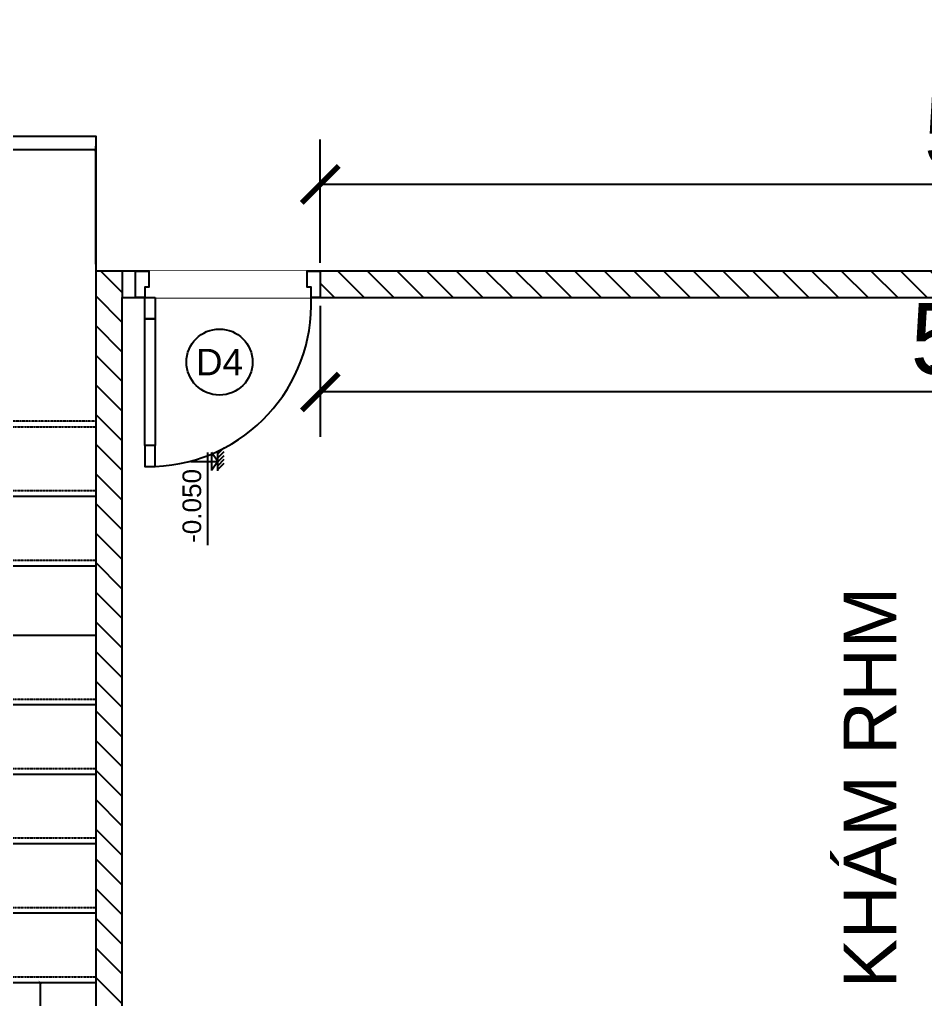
# Model space of a CAD drawing. Header units: millimetres. Extents: x -26398 to 135532, y -376633 to 43268.
# Drawn here: x 16050.7 to 16393.8, y -358556.9 to -358185.7 of the extents above; entities that cross this region are included whole.
import ezdxf
from ezdxf.enums import TextEntityAlignment as Align
from ezdxf.xclip import XClip

# ---------------------------------------------------------------- set-up
doc = ezdxf.new("R2010")
doc.units = ezdxf.units.MM
doc.linetypes.add('HIDDEN', pattern=[0.375, 0.25, -0.125])
for name, color, linetype in [('0 @ 5', 7, 'Continuous'), ('0 @ 8', 7, 'Continuous'), ('A-Door', 150, 'Continuous'), ('A3-NETTHAY', 4, 'Continuous'), ('A5-KICHTHUOC', 251, 'Continuous'), ('A7-NETKHUAT', 252, 'HIDDEN'), ('cửa', 152, 'Continuous'), ('DIM', 7, 'Continuous'), ('DIM @ 10', 7, 'Continuous'), ('DIM @ 4.5', 7, 'Continuous'), ('DIM @ 5', 7, 'Continuous'), ('DIM @ 8', 7, 'Continuous'), ('NT', 1, 'Continuous'), ('TƯỜNG', 52, 'Continuous')]:
    doc.layers.add(name, color=color, linetype=linetype)
doc.styles.add('GHICHU35', font='', dxfattribs={"width": 0.9, "height": 350})
doc.styles.get("Standard").update_dxf_attribs({"font": 'arial.ttf'})
doc.styles.get('GHICHU35').set_extended_font_data('VNI-Helve')
doc.dimstyles.new('SCALE dimmatbang', dxfattribs={"dimscale": 70, "dimtxt": 2.7, "dimasz": 1.4, "dimexe": 1.7, "dimexo": 0.7, "dimtad": 1, "dimtoh": 1, "dimdec": 1, "dimtxsty": 'Standard', "dimblk": 'ARCHTICK', "dimcen": 2.5, "dimclrd": 1, "dimclre": 256, "dimadec": 0, "dimazin": 0, "dimtfac": 1, "dimtdec": 1, "dimtmove": 0, "dimatfit": 3, "dimfxl": 1, "dimarcsym": 0})

# ---------------------------------------------------------------- blocks, each defined once
blk = doc.blocks.new('A$C7DB75F4D')
at = {"layer": 'A-Door'}
for points in [[(625, 740), (625, 660), (665, 660), (665, 740)], [(625, 180), (625, 660), (665, 660), (665, 180)], [(625, 100), (625, 180), (665, 180), (665, 100)], [(35, 100), (35, 60), (50, 60), (50, 50), (50, 0), (0, 0), (0, 100)], [(665, 100), (700, 100), (700, 0), (650, 0), (650, 50), (650, 60), (665, 60)]]:
    blk.add_lwpolyline(points, close=True, dxfattribs=at)
at = {"layer": 'NT', "color": 1}
blk.add_arc((650, 125), 615.5, 92.3278, 182.3278, dxfattribs=at)
blk = doc.blocks.new('CUA (D4)')
blk.add_wipeout([(111639.8, -24571.4), (111640.9, -25321.4), (111742.5, -25321.4), (111742.5, -24571.4)]).dxf.layer = 'TƯỜNG'
blk.add_lwpolyline([(111742.5, -24571.4), (111742.5, -24621.4), (111642.5, -24621.4), (111642.5, -24571.4)], close=True)
at = {"layer": 'cửa', "xscale": -1, "rotation": 270}
blk.add_blockref('A$C7DB75F4D', (111642.5, -25321.4), dxfattribs=at)
blk = doc.blocks.new('1-cote nen')
for p, q in [((-1.8, 267.2), (-1.8, 0)), ((-91.4, 101.9), (827.5, 101.9)), ((-1.8, 0), (-91.4, 62.9)), ((-91.4, 62.9), (87.7, 62.9)), ((89.6, 0), (-91.4, 0)), ((-1.8, 0), (87.7, 62.9)), ((-137.3, -60), (-77.3, 0)), ((-98.7, -60), (-38.7, 0)), ((-60, -60), (0, 0)), ((-21.3, -60), (38.7, 0)), ((17.3, -60), (77.3, 0))]:
    blk.add_line(p, q)
at = {"ltscale": 50, "style": 'GHICHU35', "width": 0.9}
blk.add_attdef('%%P0.000', (75.5, 163.9), '', height=187.5, dxfattribs=at)
blk = doc.blocks.new('_ArchTick')
at = {"color": 0, "linetype": 'ByBlock', "const_width": 0.15}
blk.add_lwpolyline([(-0.5, -0.5), (0.5, 0.5)], dxfattribs=at)
blk = doc.blocks.new('*D8700')
at = {"layer": 'DEFPOINTS', "color": 0, "transparency": 16777216}
for p in [(16164.6, -358291), (16674.6, -358291), (16164.6, -358326.77)]:
    blk.add_point(p, dxfattribs=at)
at = {"layer": 'DIM', "lineweight": -2, "transparency": 16777216}
for p, q in [((16164.6, -358294.15), (16164.6, -358334.42)), ((16674.6, -358294.15), (16674.6, -358334.42))]:
    blk.add_line(p, q, dxfattribs=at)
at = {"layer": 'DIM', "color": 1, "lineweight": -2, "transparency": 16777216}
blk.add_line((16674.6, -358326.77), (16164.6, -358326.77), dxfattribs=at)
at = {"layer": 'DIM', "color": 1, "lineweight": -2, "transparency": 16777216, "xscale": 6.3, "yscale": 6.3, "zscale": 6.3, "rotation": 180}
blk.add_blockref('_ArchTick', (16164.6, -358326.77), dxfattribs=at)
at = {"layer": 'DIM', "color": 1, "lineweight": -2, "transparency": 16777216, "xscale": 6.3, "yscale": 6.3, "zscale": 6.3}
blk.add_blockref('_ArchTick', (16674.6, -358326.77), dxfattribs=at)
at = {"layer": 'DIM', "color": 0, "transparency": 16777216, "insert": (16419.6, -358317.76), "char_height": 12.15, "attachment_point": 5}
blk.add_mtext('510', dxfattribs=at)
blk = doc.blocks.new('*D8701')
at = {"layer": 'DEFPOINTS', "color": 0, "transparency": 16777216}
for p in [(16164.6, -358291), (16674.6, -358291), (16164.6, -358326.77)]:
    blk.add_point(p, dxfattribs=at)
at = {"layer": 'DIM', "lineweight": -2, "transparency": 16777216}
for p, q in [((16164.6, -358298), (16164.6, -358343.77)), ((16674.6, -358298), (16674.6, -358343.77))]:
    blk.add_line(p, q, dxfattribs=at)
at = {"layer": 'DIM', "color": 1, "lineweight": -2, "transparency": 16777216}
blk.add_line((16674.6, -358326.77), (16164.6, -358326.77), dxfattribs=at)
at = {"layer": 'DIM', "color": 1, "lineweight": -2, "transparency": 16777216, "xscale": 14, "yscale": 14, "zscale": 14, "rotation": 180}
blk.add_blockref('_ArchTick', (16164.6, -358326.77), dxfattribs=at)
at = {"layer": 'DIM', "color": 1, "lineweight": -2, "transparency": 16777216, "xscale": 14, "yscale": 14, "zscale": 14}
blk.add_blockref('_ArchTick', (16674.6, -358326.77), dxfattribs=at)
at = {"layer": 'DIM', "color": 0, "transparency": 16777216, "insert": (16419.6, -358306.74), "char_height": 27, "attachment_point": 5}
blk.add_mtext('510', dxfattribs=at)
blk = doc.blocks.new('*D8702')
at = {"layer": 'DEFPOINTS', "color": 0, "transparency": 16777216}
for p in [(16164.6, -358291), (16674.6, -358291), (16164.6, -358326.77)]:
    blk.add_point(p, dxfattribs=at)
at = {"layer": 'DIM', "lineweight": -2, "transparency": 16777216}
for p, q in [((16164.6, -358296.6), (16164.6, -358340.37)), ((16674.6, -358296.6), (16674.6, -358340.37))]:
    blk.add_line(p, q, dxfattribs=at)
at = {"layer": 'DIM', "color": 1, "lineweight": -2, "transparency": 16777216}
blk.add_line((16674.6, -358326.77), (16164.6, -358326.77), dxfattribs=at)
at = {"layer": 'DIM', "color": 1, "lineweight": -2, "transparency": 16777216, "xscale": 11.2, "yscale": 11.2, "zscale": 11.2, "rotation": 180}
blk.add_blockref('_ArchTick', (16164.6, -358326.77), dxfattribs=at)
at = {"layer": 'DIM', "color": 1, "lineweight": -2, "transparency": 16777216, "xscale": 11.2, "yscale": 11.2, "zscale": 11.2}
blk.add_blockref('_ArchTick', (16674.6, -358326.77), dxfattribs=at)
at = {"layer": 'DIM', "color": 0, "transparency": 16777216, "insert": (16419.6, -358310.75), "char_height": 21.6, "attachment_point": 5}
blk.add_mtext('510', dxfattribs=at)
blk = doc.blocks.new('*D8703')
at = {"layer": 'DEFPOINTS', "color": 0, "transparency": 16777216}
for p in [(16164.6, -358291), (16674.6, -358291), (16164.6, -358326.77)]:
    blk.add_point(p, dxfattribs=at)
at = {"layer": 'DIM', "lineweight": -2, "transparency": 16777216}
for p, q in [((16164.6, -358294.5), (16164.6, -358335.27)), ((16674.6, -358294.5), (16674.6, -358335.27))]:
    blk.add_line(p, q, dxfattribs=at)
at = {"layer": 'DIM', "color": 1, "lineweight": -2, "transparency": 16777216}
blk.add_line((16674.6, -358326.77), (16164.6, -358326.77), dxfattribs=at)
at = {"layer": 'DIM', "color": 1, "lineweight": -2, "transparency": 16777216, "xscale": 7, "yscale": 7, "zscale": 7, "rotation": 180}
blk.add_blockref('_ArchTick', (16164.6, -358326.77), dxfattribs=at)
at = {"layer": 'DIM', "color": 1, "lineweight": -2, "transparency": 16777216, "xscale": 7, "yscale": 7, "zscale": 7}
blk.add_blockref('_ArchTick', (16674.6, -358326.77), dxfattribs=at)
at = {"layer": 'DIM', "color": 0, "transparency": 16777216, "insert": (16419.6, -358316.76), "char_height": 13.5, "attachment_point": 5}
blk.add_mtext('510', dxfattribs=at)
blk = doc.blocks.new('*D8704')
at = {"layer": 'DEFPOINTS', "color": 0, "transparency": 16777216}
for p in [(16164.6, -358248.1), (16164.6, -358281), (16684.6, -358280.73)]:
    blk.add_point(p, dxfattribs=at)
at = {"layer": 'DIM', "lineweight": -2, "transparency": 16777216}
for p, q in [((16164.6, -358277.85), (16164.6, -358240.45)), ((16684.6, -358277.58), (16684.6, -358240.45))]:
    blk.add_line(p, q, dxfattribs=at)
at = {"layer": 'DIM', "color": 1, "lineweight": -2, "transparency": 16777216}
blk.add_line((16684.6, -358248.1), (16164.6, -358248.1), dxfattribs=at)
at = {"layer": 'DIM', "color": 1, "lineweight": -2, "transparency": 16777216, "xscale": 6.3, "yscale": 6.3, "zscale": 6.3, "rotation": 180}
blk.add_blockref('_ArchTick', (16164.6, -358248.1), dxfattribs=at)
at = {"layer": 'DIM', "color": 1, "lineweight": -2, "transparency": 16777216, "xscale": 6.3, "yscale": 6.3, "zscale": 6.3}
blk.add_blockref('_ArchTick', (16684.6, -358248.1), dxfattribs=at)
at = {"layer": 'DIM', "color": 0, "transparency": 16777216, "insert": (16424.6, -358239.08), "char_height": 12.15, "attachment_point": 5}
blk.add_mtext('520', dxfattribs=at)
blk = doc.blocks.new('*D8705')
at = {"layer": 'DEFPOINTS', "color": 0, "transparency": 16777216}
for p in [(16164.6, -358248.1), (16164.6, -358281), (16684.6, -358280.73)]:
    blk.add_point(p, dxfattribs=at)
at = {"layer": 'DIM', "lineweight": -2, "transparency": 16777216}
for p, q in [((16164.6, -358274), (16164.6, -358231.1)), ((16684.6, -358273.73), (16684.6, -358231.1))]:
    blk.add_line(p, q, dxfattribs=at)
at = {"layer": 'DIM', "color": 1, "lineweight": -2, "transparency": 16777216}
blk.add_line((16684.6, -358248.1), (16164.6, -358248.1), dxfattribs=at)
at = {"layer": 'DIM', "color": 1, "lineweight": -2, "transparency": 16777216, "xscale": 14, "yscale": 14, "zscale": 14, "rotation": 180}
blk.add_blockref('_ArchTick', (16164.6, -358248.1), dxfattribs=at)
at = {"layer": 'DIM', "color": 1, "lineweight": -2, "transparency": 16777216, "xscale": 14, "yscale": 14, "zscale": 14}
blk.add_blockref('_ArchTick', (16684.6, -358248.1), dxfattribs=at)
at = {"layer": 'DIM', "color": 0, "transparency": 16777216, "insert": (16424.6, -358228.06), "char_height": 27, "attachment_point": 5}
blk.add_mtext('520', dxfattribs=at)
blk = doc.blocks.new('*D8706')
at = {"layer": 'DEFPOINTS', "color": 0, "transparency": 16777216}
for p in [(16164.6, -358248.1), (16164.6, -358281), (16684.6, -358280.73)]:
    blk.add_point(p, dxfattribs=at)
at = {"layer": 'DIM', "lineweight": -2, "transparency": 16777216}
for p, q in [((16164.6, -358275.4), (16164.6, -358234.5)), ((16684.6, -358275.13), (16684.6, -358234.5))]:
    blk.add_line(p, q, dxfattribs=at)
at = {"layer": 'DIM', "color": 1, "lineweight": -2, "transparency": 16777216}
blk.add_line((16684.6, -358248.1), (16164.6, -358248.1), dxfattribs=at)
at = {"layer": 'DIM', "color": 1, "lineweight": -2, "transparency": 16777216, "xscale": 11.2, "yscale": 11.2, "zscale": 11.2, "rotation": 180}
blk.add_blockref('_ArchTick', (16164.6, -358248.1), dxfattribs=at)
at = {"layer": 'DIM', "color": 1, "lineweight": -2, "transparency": 16777216, "xscale": 11.2, "yscale": 11.2, "zscale": 11.2}
blk.add_blockref('_ArchTick', (16684.6, -358248.1), dxfattribs=at)
at = {"layer": 'DIM', "color": 0, "transparency": 16777216, "insert": (16424.6, -358232.07), "char_height": 21.6, "attachment_point": 5}
blk.add_mtext('520', dxfattribs=at)
blk = doc.blocks.new('*D8707')
at = {"layer": 'DEFPOINTS', "color": 0, "transparency": 16777216}
for p in [(16164.6, -358248.1), (16164.6, -358281), (16684.6, -358280.73)]:
    blk.add_point(p, dxfattribs=at)
at = {"layer": 'DIM', "lineweight": -2, "transparency": 16777216}
for p, q in [((16164.6, -358277.5), (16164.6, -358239.6)), ((16684.6, -358277.23), (16684.6, -358239.6))]:
    blk.add_line(p, q, dxfattribs=at)
at = {"layer": 'DIM', "color": 1, "lineweight": -2, "transparency": 16777216}
blk.add_line((16684.6, -358248.1), (16164.6, -358248.1), dxfattribs=at)
at = {"layer": 'DIM', "color": 1, "lineweight": -2, "transparency": 16777216, "xscale": 7, "yscale": 7, "zscale": 7, "rotation": 180}
blk.add_blockref('_ArchTick', (16164.6, -358248.1), dxfattribs=at)
at = {"layer": 'DIM', "color": 1, "lineweight": -2, "transparency": 16777216, "xscale": 7, "yscale": 7, "zscale": 7}
blk.add_blockref('_ArchTick', (16684.6, -358248.1), dxfattribs=at)
at = {"layer": 'DIM', "color": 0, "transparency": 16777216, "insert": (16424.6, -358238.08), "char_height": 13.5, "attachment_point": 5}
blk.add_mtext('520', dxfattribs=at)
blk = doc.blocks.new('*D8506')
at = {"lineweight": -2, "transparency": 16777216}
for p, q in [((52329.4, -381469.9), (52329.4, -381076)), ((53329.4, -381521.4), (53329.4, -381076))]:
    blk.add_line(p, q, dxfattribs=at)
at = {"color": 1, "lineweight": -2, "transparency": 16777216}
blk.add_line((53329.4, -381089.6), (52329.4, -381089.6), dxfattribs=at)
at = {"layer": 'DEFPOINTS', "color": 0, "transparency": 16777216}
for p in [(52329.4, -381089.6), (52329.4, -381475.5), (53329.4, -381527)]:
    blk.add_point(p, dxfattribs=at)
at = {"color": 1, "lineweight": -2, "transparency": 16777216, "xscale": 11.2, "yscale": 11.2, "zscale": 11.2, "rotation": 180}
blk.add_blockref('_ArchTick', (52329.4, -381089.6), dxfattribs=at)
at = {"color": 1, "lineweight": -2, "transparency": 16777216, "xscale": 11.2, "yscale": 11.2, "zscale": 11.2}
blk.add_blockref('_ArchTick', (53329.4, -381089.6), dxfattribs=at)
at = {"color": 0, "transparency": 16777216, "insert": (52829.4, -381073.6), "char_height": 21.6, "attachment_point": 5}
blk.add_mtext('1000', dxfattribs=at)
blk = doc.blocks.new('*D8507')
at = {"lineweight": -2, "transparency": 16777216}
for p, q in [((52329.4, -381472), (52329.4, -381081.1)), ((53329.4, -381523.5), (53329.4, -381081.1))]:
    blk.add_line(p, q, dxfattribs=at)
at = {"color": 1, "lineweight": -2, "transparency": 16777216}
blk.add_line((53329.4, -381089.6), (52329.4, -381089.6), dxfattribs=at)
at = {"layer": 'DEFPOINTS', "color": 0, "transparency": 16777216}
for p in [(52329.4, -381089.6), (52329.4, -381475.5), (53329.4, -381527)]:
    blk.add_point(p, dxfattribs=at)
at = {"color": 1, "lineweight": -2, "transparency": 16777216, "xscale": 7, "yscale": 7, "zscale": 7, "rotation": 180}
blk.add_blockref('_ArchTick', (52329.4, -381089.6), dxfattribs=at)
at = {"color": 1, "lineweight": -2, "transparency": 16777216, "xscale": 7, "yscale": 7, "zscale": 7}
blk.add_blockref('_ArchTick', (53329.4, -381089.6), dxfattribs=at)
at = {"color": 0, "transparency": 16777216, "insert": (52829.4, -381079.6), "char_height": 13.5, "attachment_point": 5}
blk.add_mtext('1000', dxfattribs=at)
blk = doc.blocks.new('*D8500')
at = {"lineweight": -2, "transparency": 16777216}
for p, q in [((52835, -384244.6), (53132.1, -384244.6)), ((52835, -385349.9), (53132.1, -385349.9))]:
    blk.add_line(p, q, dxfattribs=at)
at = {"color": 1, "lineweight": -2, "transparency": 16777216}
blk.add_line((53118.5, -384244.6), (53118.5, -385349.9), dxfattribs=at)
at = {"layer": 'DEFPOINTS', "color": 0, "transparency": 16777216}
for p in [(52829.4, -384244.6), (52829.4, -385349.9), (53118.5, -385349.9)]:
    blk.add_point(p, dxfattribs=at)
at = {"color": 1, "lineweight": -2, "transparency": 16777216, "xscale": 11.2, "yscale": 11.2, "zscale": 11.2}
for p, rotation in [((53118.5, -384244.6), 90), ((53118.5, -385349.9), 270)]:
    blk.add_blockref('_ArchTick', p, dxfattribs=dict(at, rotation=rotation))
at = {"color": 0, "transparency": 16777216, "insert": (53100.5, -384797.2), "char_height": 21.6, "attachment_point": 5, "rotation": 90}
blk.add_mtext('1105,3', dxfattribs=at)
blk = doc.blocks.new('*D8501')
at = {"lineweight": -2, "transparency": 16777216}
for p, q in [((52832.9, -384244.6), (53127, -384244.6)), ((52832.9, -385349.9), (53127, -385349.9))]:
    blk.add_line(p, q, dxfattribs=at)
at = {"color": 1, "lineweight": -2, "transparency": 16777216}
blk.add_line((53118.5, -384244.6), (53118.5, -385349.9), dxfattribs=at)
at = {"layer": 'DEFPOINTS', "color": 0, "transparency": 16777216}
for p in [(52829.4, -384244.6), (52829.4, -385349.9), (53118.5, -385349.9)]:
    blk.add_point(p, dxfattribs=at)
at = {"color": 1, "lineweight": -2, "transparency": 16777216, "xscale": 7, "yscale": 7, "zscale": 7}
for p, rotation in [((53118.5, -384244.6), 90), ((53118.5, -385349.9), 270)]:
    blk.add_blockref('_ArchTick', p, dxfattribs=dict(at, rotation=rotation))
at = {"color": 0, "transparency": 16777216, "insert": (53107.2, -384797.2), "char_height": 13.5, "attachment_point": 5, "rotation": 90}
blk.add_mtext('1105,3', dxfattribs=at)
blk = doc.blocks.new('*U9419')
at = {"layer": 'DIM @ 10'}
dim = blk.add_linear_dim(base=(16164.6, -358326.77), p1=(16674.6, -358291), p2=(16164.6, -358291), angle=180, dimstyle='SCALE dimmatbang', override={"dimscale": 10, "dimtix": 0, "dimtofl": 1, "dimtmove": 0, "dimatfit": 3}, dxfattribs=at)
dim.commit()
dim.dimension.update_dxf_attribs({"geometry": '*D8701', "text_midpoint": (16419.6, -358306.74)})
at = {"layer": 'DIM @ 4.5'}
dim = blk.add_linear_dim(base=(16164.6, -358326.77), p1=(16674.6, -358291), p2=(16164.6, -358291), angle=180, dimstyle='SCALE dimmatbang', override={"dimscale": 4.5, "dimtix": 0, "dimtofl": 1, "dimtmove": 0, "dimatfit": 3}, dxfattribs=at)
dim.commit()
dim.dimension.update_dxf_attribs({"geometry": '*D8700', "text_midpoint": (16419.6, -358317.76)})
at = {"layer": 'DIM @ 5'}
dim = blk.add_linear_dim(base=(16164.6, -358326.77), p1=(16674.6, -358291), p2=(16164.6, -358291), angle=180, dimstyle='SCALE dimmatbang', override={"dimscale": 5, "dimtix": 0, "dimtofl": 1, "dimtmove": 0, "dimatfit": 3}, dxfattribs=at)
dim.commit()
dim.dimension.update_dxf_attribs({"geometry": '*D8703', "text_midpoint": (16419.6, -358316.76)})
at = {"layer": 'DIM @ 8'}
dim = blk.add_linear_dim(base=(16164.6, -358326.77), p1=(16674.6, -358291), p2=(16164.6, -358291), angle=180, dimstyle='SCALE dimmatbang', override={"dimscale": 8, "dimtix": 0, "dimtofl": 1, "dimtmove": 0, "dimatfit": 3}, dxfattribs=at)
dim.commit()
dim.dimension.update_dxf_attribs({"geometry": '*D8702', "text_midpoint": (16419.6, -358310.75)})
blk = doc.blocks.new('*U9420')
at = {"layer": 'DIM @ 10'}
dim = blk.add_linear_dim(base=(16164.6, -358248.1), p1=(16684.6, -358280.73), p2=(16164.6, -358281), angle=180, dimstyle='SCALE dimmatbang', override={"dimscale": 10, "dimtix": 0, "dimtofl": 1, "dimtmove": 0, "dimatfit": 3}, dxfattribs=at)
dim.commit()
dim.dimension.update_dxf_attribs({"geometry": '*D8705', "text_midpoint": (16424.6, -358228.06)})
at = {"layer": 'DIM @ 4.5'}
dim = blk.add_linear_dim(base=(16164.6, -358248.1), p1=(16684.6, -358280.73), p2=(16164.6, -358281), angle=180, dimstyle='SCALE dimmatbang', override={"dimscale": 4.5, "dimtix": 0, "dimtofl": 1, "dimtmove": 0, "dimatfit": 3}, dxfattribs=at)
dim.commit()
dim.dimension.update_dxf_attribs({"geometry": '*D8704', "text_midpoint": (16424.6, -358239.08)})
at = {"layer": 'DIM @ 5'}
dim = blk.add_linear_dim(base=(16164.6, -358248.1), p1=(16684.6, -358280.73), p2=(16164.6, -358281), angle=180, dimstyle='SCALE dimmatbang', override={"dimscale": 5, "dimtix": 0, "dimtofl": 1, "dimtmove": 0, "dimatfit": 3}, dxfattribs=at)
dim.commit()
dim.dimension.update_dxf_attribs({"geometry": '*D8707', "text_midpoint": (16424.6, -358238.08)})
at = {"layer": 'DIM @ 8'}
dim = blk.add_linear_dim(base=(16164.6, -358248.1), p1=(16684.6, -358280.73), p2=(16164.6, -358281), angle=180, dimstyle='SCALE dimmatbang', override={"dimscale": 8, "dimtix": 0, "dimtofl": 1, "dimtmove": 0, "dimatfit": 3}, dxfattribs=at)
dim.commit()
dim.dimension.update_dxf_attribs({"geometry": '*D8706', "text_midpoint": (16424.6, -358232.07)})
blk = doc.blocks.new('*U9340')
at = {"layer": '0 @ 5'}
dim = blk.add_linear_dim(base=(52329.37, -381089.61), p1=(53329.37, -381526.96), p2=(52329.37, -381475.5), dimstyle='SCALE dimmatbang', override={"dimscale": 5, "dimtix": 0, "dimtofl": 1, "dimtmove": 0, "dimatfit": 3}, dxfattribs=at)
dim.commit()
dim.dimension.update_dxf_attribs({"geometry": '*D8507', "text_midpoint": (52829.37, -381079.59)})
at = {"layer": '0 @ 8'}
dim = blk.add_linear_dim(base=(52329.37, -381089.61), p1=(53329.37, -381526.96), p2=(52329.37, -381475.5), dimstyle='SCALE dimmatbang', override={"dimscale": 8, "dimtix": 0, "dimtofl": 1, "dimtmove": 0, "dimatfit": 3}, dxfattribs=at)
dim.commit()
dim.dimension.update_dxf_attribs({"geometry": '*D8506', "text_midpoint": (52829.37, -381073.58)})
blk = doc.blocks.new('*U9345')
at = {"layer": '0 @ 5'}
dim = blk.add_linear_dim(base=(53118.46, -385349.87), p1=(52829.37, -384244.61), p2=(52829.37, -385349.87), angle=90, dimstyle='SCALE dimmatbang', override={"dimscale": 5, "dimtix": 0, "dimtofl": 1, "dimtmove": 0, "dimatfit": 3}, dxfattribs=at)
dim.commit()
dim.dimension.update_dxf_attribs({"geometry": '*D8501', "text_midpoint": (53107.22, -384797.24)})
at = {"layer": '0 @ 8'}
dim = blk.add_linear_dim(base=(53118.46, -385349.87), p1=(52829.37, -384244.61), p2=(52829.37, -385349.87), angle=90, dimstyle='SCALE dimmatbang', override={"dimscale": 8, "dimtix": 0, "dimtofl": 1, "dimtmove": 0, "dimatfit": 3}, dxfattribs=at)
dim.commit()
dim.dimension.update_dxf_attribs({"geometry": '*D8500', "text_midpoint": (53100.48, -384797.24)})
blk = doc.blocks.new('f')
at = {"layer": 'A3-NETTHAY'}
for p, q in [((52329.4, -382402.5), (53329.4, -382402.5)), ((52329.4, -382665.7), (53329.4, -382665.7)), ((52329.4, -382928.8), (53329.4, -382928.8)), ((52329.4, -383192), (53329.4, -383192)), ((52329.4, -383455.1), (53329.4, -383455.1)), ((52329.4, -383718.3), (53329.4, -383718.3)), ((52329.4, -383981.4), (53329.4, -383981.4)), ((52329.4, -384244.6), (53329.4, -384244.6))]:
    blk.add_line(p, q, dxfattribs=at)
at = {"layer": 'A7-NETKHUAT', "ltscale": 3}
for p, q in [((52329.4, -382381.4), (53329.4, -382381.4)), ((52329.4, -382644.6), (53329.4, -382644.6)), ((52329.4, -383170.9), (53329.4, -383170.9)), ((52329.4, -383434.1), (53329.4, -383434.1)), ((52329.4, -383697.2), (53329.4, -383697.2)), ((52329.4, -383960.4), (53329.4, -383960.4)), ((52329.4, -384223.6), (53329.4, -384223.6))]:
    blk.add_line(p, q, dxfattribs=at)
blk.add_lwpolyline([(53329.4, -382118.3), (52329.4, -382118.3), (52329.4, -382139.3), (53329.4, -382139.3)], dxfattribs=at)
for name in ['*U9340', '*U9345']:
    blk.add_blockref(name, (0, 0))

msp = doc.modelspace()

# ---------------------------------------------------------------- hatches: boundary and pattern name
at = {"layer": 'TƯỜNG'}
h = msp.add_hatch(dxfattribs=at)
h.set_pattern_fill('ANSI31', color=256, scale=2.5, angle=90)
h.set_pattern_definition([(135, (13712.819, -369068.479), (-5.61266, -5.61266), [])])
h.paths.add_polyline_path([(16079.6, -358281), (16079.6, -358661), (16089.6, -358661), (16089.6, -358291), (16674.6, -358291), (16674.6, -358661), (16684.6, -358661), (16684.6, -358291), (16974.6, -358291), (16974.6, -358661), (16984.6, -358661), (16984.6, -358291), (17274.6, -358291), (17274.6, -358661), (17284.6, -358661), (17284.6, -358291), (18069.6, -358291), (18069.6, -358661), (18079.6, -358661), (18079.6, -358291), (18659.6, -358291), (18659.6, -358281), (18079.6, -358281), (16679.6, -358281)], flags=17)
h.paths.add_polyline_path([(16689.6, -358071), (16689.6, -357701), (16679.6, -357701), (16679.6, -358071), (16089.6, -358071), (16089.6, -357701), (16079.6, -357701), (16079.6, -358081), (16679.6, -358081), (17679.6, -358081), (18659.6, -358081), (18659.6, -358071), (17689.6, -358071), (17689.6, -357701), (17679.6, -357701), (17679.6, -358071)], flags=17)
h.paths.add_polyline_path([(15799.6, -358661), (15799.6, -358681), (18679.6, -358681), (18679.6, -357681), (15779.6, -357681), (15779.6, -358661), (15799.6, -358661), (15799.6, -357701), (18659.6, -357701), (18659.6, -358661)])
h.paths.add_polyline_path([(15779.6, -358661), (15779.6, -358681), (15799.6, -358681), (15799.6, -358661)], flags=17)

# ---------------------------------------------------------------- linework, layer by layer
msp.add_lwpolyline([(17284.6, -358661), (17284.6, -358291), (18069.6, -358291), (18069.6, -358661), (18079.6, -358661), (18079.6, -358291), (18659.6, -358291), (18659.6, -358281), (18079.6, -358281), (16679.6, -358281), (16079.6, -358281), (16079.6, -358661), (16089.6, -358661), (16089.6, -358291), (16674.6, -358291), (16674.6, -358661), (16684.6, -358661), (16684.6, -358291), (16974.6, -358291), (16974.6, -358661), (16984.6, -358661), (16984.6, -358291), (17274.6, -358291), (17274.6, -358661)], close=True, dxfattribs=at)

# ---------------------------------------------------------------- block references
at = {"layer": 'DIM', "color": 7}
ref = msp.add_blockref('f', (10746.66, -320126.02), dxfattribs=dict(at, xscale=0.1, yscale=0.1, zscale=0.1))
XClip(ref).set_block_clipping_path([(50529.3708687351, -385349.8690779172), (53330.6809673887, -381039.996440623)])

# ---------------------------------------------------------------- texts
msp.add_text('KHÁM RHM', height=20, rotation=90).set_placement((16372.8, -358476.63), align=Align.MIDDLE_CENTER)

# ---------------------------------------------------------------- next in the draw order: block references
at = {"layer": 'TƯỜNG', "xscale": -0.1, "yscale": 0.1, "zscale": 0.1, "rotation": 90}
msp.add_blockref('CUA (D4)', (13632.46, -347116.75), dxfattribs=at)

# ---------------------------------------------------------------- next in the draw order: linework, layer by layer
msp.add_circle((16126.42, -358315.43), 12.52)

# ---------------------------------------------------------------- next in the draw order: block references
at = {"layer": 'A5-KICHTHUOC', "ltscale": 0.5}
ref = msp.add_blockref('1-cote nen', (16125.75, -358353.21), dxfattribs=dict(at, xscale=-0.03822541714018614, yscale=0.03822541714018614, zscale=0.03822541714018614, rotation=90))
ref.add_attrib('%%P0.000', '-0.050', (16119.48, -358383.97), dxfattribs={"layer": '0', "color": 4, "ltscale": 50, "height": 7.079, "rotation": 90})
at = {"layer": 'DIM'}
for name in ['*U9420', '*U9419']:
    msp.add_blockref(name, (0, 0), dxfattribs=at)

# ---------------------------------------------------------------- next in the draw order: texts
at = {"layer": 'TƯỜNG'}
msp.add_text('D4', height=10.015, dxfattribs=at).set_placement((16126.42, -358315.43), align=Align.MIDDLE_CENTER)

doc.saveas('drawing.dxf')
